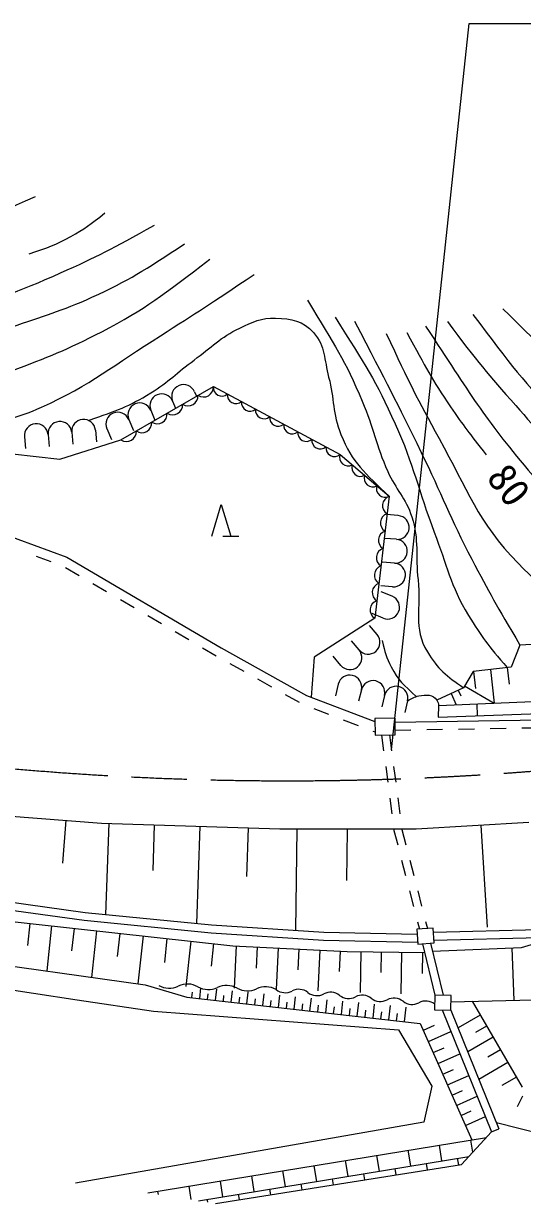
# Model space of a CAD drawing. Units: millimetres, scale not verified. Extents: x 40000 to 680000, y 20000 to 380000.
# Drawn here: x 417378 to 448843, y 244504 to 318843 of the extents above; entities that cross this region are included whole.
import ezdxf
from ezdxf.enums import TextEntityAlignment as Align

# ---------------------------------------------------------------- set-up
doc = ezdxf.new("R2010")
doc.units = ezdxf.units.MM
doc.header["$LTSCALE"] = 1000
doc.linetypes.add('CHAIN', pattern=[18.5, 12, -1.5, 3.5, -1.5])
for name, color, linetype, lineweight in [('M-BGD', 7, 'Continuous', 25), ('M-BMK', 2, 'CHAIN', 13), ('M-STR-HTXT', 7, 'Continuous', 13)]:
    doc.layers.add(name, color=color, linetype=linetype, lineweight=lineweight)
doc.styles.add('ＭＳ ゴシック', font='')
doc.styles.get('ＭＳ ゴシック').set_extended_font_data('MS Gothic')

msp = doc.modelspace()

# ---------------------------------------------------------------- linework, layer by layer
at = {"layer": 'M-BGD'}
for p, q in [((428164, 295636), (428279, 295362)), ((425397, 294478), (425660, 293849)), ((426780, 295057), (426969, 294605)), ((424013, 293899), (424302, 293207)), ((418923, 292949), (418993, 292203)), ((420416, 293089), (420486, 292343)), ((421910, 293229), (421980, 292483)), ((422629, 293320), (422919, 292628)), ((417429, 292809), (417499, 292063)), ((429245, 286549), (429845, 288549)), ((429845, 288549), (430445, 286549)), ((441010, 287842), (440263, 287901)), ((429945, 286549), (430945, 286549)), ((440892, 286347), (440144, 286406)), ((418168, 285295), (419107, 284952)), ((440774, 284851), (440026, 284911)), ((420030, 284574), (420893, 284069)), ((421756, 283563), (422619, 283058)), ((440655, 283356), (439908, 283415)), ((423482, 282553), (424344, 282047)), ((440633, 282757), (439941, 283047)), ((425207, 281542), (426070, 281037)), ((440053, 281374), (439361, 281664)), ((426933, 280531), (427796, 280026)), ((439681, 280345), (439196, 280917)), ((428659, 279520), (429522, 279015)), ((438537, 279375), (438052, 279947)), ((437392, 278405), (436907, 278977)), ((430394, 278526), (431267, 278038)), ((445750, 278028), (445873, 276955)), ((446823, 278151), (447066, 276030)), ((447883, 278273), (448005, 277212)), ((432140, 277550), (433013, 277062)), ((433885, 276574), (434758, 276086)), ((437226, 277222), (437049, 276493)), ((438684, 276869), (438507, 276140)), ((444344, 276631), (444672, 275927)), ((444798, 276842), (444961, 276490)), ((445199, 277110), (447070, 276030)), ((440141, 276516), (439965, 275787)), ((441599, 276162), (441423, 275433)), ((441599, 276162), (441423, 275433)), ((443559, 275880), (443531, 275133)), ((445965, 275983), (445997, 275226)), ((435677, 275697), (436611, 275340)), ((437545, 274982), (438479, 274625)), ((440813, 274329), (441813, 274345)), ((442813, 274362), (443812, 274378)), ((444812, 274395), (445812, 274411)), ((446812, 274428), (447812, 274444)), ((448812, 274461), (449812, 274477)), ((439413, 274268), (439548, 274216)), ((439958, 274014), (440087, 273023)), ((440462, 274019), (440591, 273027)), ((440217, 272031), (440346, 271040)), ((440720, 272035), (440849, 271044)), ((440475, 270048), (440604, 269056)), ((440979, 270052), (441108, 269061)), ((420038, 268645), (419828, 265937)), ((422747, 268455), (422556, 262713)), ((425618, 268360), (425523, 265489)), ((428489, 268265), (428286, 262146)), ((431548, 268163), (431447, 265104)), ((434608, 268083), (434523, 261712)), ((437793, 268041), (437751, 264855)), ((440734, 268065), (440742, 268002)), ((440742, 268002), (440975, 267095)), ((441241, 268070), (441490, 267101)), ((446226, 268341), (446611, 261916)), ((441225, 266126), (441474, 265158)), ((441739, 266133), (441989, 265164)), ((441723, 264190), (441973, 263221)), ((442238, 264196), (442487, 263228)), ((417771, 262135), (417621, 260760)), ((419145, 261985), (418836, 259148)), ((420564, 261831), (420410, 260412)), ((421983, 261676), (421664, 258748)), ((442222, 262253), (442341, 261790)), ((442737, 262259), (442849, 261824)), ((423447, 261516), (423288, 260052)), ((424911, 261357), (424582, 258335)), ((426422, 261192), (426257, 259681)), ((427933, 261027), (427622, 258178)), ((429357, 260872), (429202, 259447)), ((430783, 260729), (430652, 258072)), ((432111, 260664), (432046, 259335)), ((433440, 260599), (433311, 257979)), ((434750, 260534), (434685, 259225)), ((436059, 260470), (435932, 257888)), ((437350, 260406), (437287, 259115)), ((438642, 260371), (438602, 257794)), ((439931, 260351), (439911, 259063)), ((441219, 260332), (441179, 257704)), ((442533, 260311), (442513, 258998)), ((442545, 260867), (443324, 257629)), ((443051, 260901), (443841, 257618)), ((448169, 260601), (448308, 257296)), ((428487, 257416), (428563, 258090)), ((429481, 257304), (429559, 257996)), ((427991, 257472), (428028, 257809)), ((428984, 257360), (429023, 257706)), ((429978, 257248), (430018, 257603)), ((430475, 257192), (430555, 257902)), ((430972, 257136), (431013, 257500)), ((431469, 257080), (431551, 257809)), ((431965, 257024), (432007, 257398)), ((432462, 256968), (432546, 257715)), ((432959, 256912), (433002, 257295)), ((433456, 256856), (433542, 257621)), ((434450, 256744), (434538, 257528)), ((435443, 256633), (435534, 257434)), ((436437, 256521), (436529, 257340)), ((437431, 256409), (437525, 257246)), ((445675, 257237), (448835, 251822)), ((433953, 256800), (433997, 257192)), ((434947, 256689), (434992, 257089)), ((435940, 256577), (435986, 256986)), ((436934, 256465), (436981, 256884)), ((437928, 256353), (437976, 256781)), ((438425, 256297), (438521, 257153)), ((438921, 256241), (438971, 256678)), ((439418, 256185), (439517, 257059)), ((439915, 256129), (439965, 256575)), ((440412, 256073), (440513, 256965)), ((440909, 256017), (440960, 256472)), ((441406, 255961), (441508, 256872)), ((443782, 256693), (446900, 249015)), ((444326, 256681), (447364, 249203)), ((446179, 256374), (444782, 255558)), ((442594, 255410), (443307, 255726)), ((442910, 254698), (444335, 255330)), ((446587, 255675), (445888, 255267)), ((443217, 254007), (443907, 254314)), ((446994, 254976), (445397, 254044)), ((443523, 253316), (444904, 253929)), ((447460, 254178), (446662, 253712)), ((443820, 252647), (444489, 252944)), ((447926, 253379), (446100, 252314)), ((444117, 251977), (445456, 252571)), ((448459, 252466), (447546, 251933)), ((444405, 251328), (445054, 251616)), ((444693, 250679), (445991, 251255)), ((448843, 251263), (448518, 250588)), ((444972, 250050), (445601, 250329)), ((445251, 249421), (446509, 249979)), ((425223, 245161), (446569, 248657)), ((425223, 245161), (446569, 248657)), ((445708, 247725), (445582, 248495)), ((441796, 246862), (441635, 247849)), ((443770, 247185), (443609, 248172)), ((428412, 244670), (445466, 247463)), ((435875, 245892), (435714, 246879)), ((437849, 246215), (437687, 247202)), ((439823, 246539), (439661, 247525)), ((442850, 246613), (442783, 247023)), ((444826, 246925), (444757, 247347)), ((431928, 245246), (431766, 246233)), ((433902, 245569), (433740, 246556)), ((438899, 245990), (438836, 246377)), ((440875, 246302), (440810, 246700)), ((427957, 244740), (427819, 245586)), ((429954, 244923), (429793, 245909)), ((432973, 245054), (432915, 245407)), ((434948, 245366), (434888, 245731)), ((436924, 245678), (436862, 246054)), ((425878, 245060), (425845, 245263)), ((428997, 244580), (428967, 244761)), ((430997, 244742), (430941, 245084))]:
    msp.add_line(p, q, dxfattribs=at)
for points in [[(423520, 292612), (429351, 295983), (437338, 291700), (440436, 289058), (439525, 281375)], [(423520, 292612), (429351, 295983), (437338, 291700), (440436, 289058), (439525, 281375)], [(413559, 287417), (416687, 291731), (419663, 291397), (423520, 292612)], [(328142, 289824), (334622, 288882), (345260, 287904), (351625, 286913), (363790, 284577), (367595, 284523), (379882, 288252), (383900, 289397), (390604, 290425), (396258, 290378), (403686, 289607), (414937, 287111), (420100, 285228), (429849, 279519), (435224, 276512), (439543, 274861)], [(458446, 283295), (456584, 283000), (453268, 279921), (448688, 279684), (448136, 278302), (445727, 278026), (445135, 276999), (443438, 276209)], [(443559, 275880), (453936, 276325), (463260, 277358), (480266, 279484), (499479, 281687), (508940, 281913)], [(439525, 281375), (435698, 278915), (435514, 276401)], [(440809, 274829), (452642, 275024), (461753, 276026), (501608, 280692), (509297, 281240), (517216, 281193)], [(443531, 275133), (454003, 275528), (463353, 276563), (480362, 278689), (499542, 280889), (508954, 281554)], [(377969, 270596), (374208, 271250), (372339, 272138), (371936, 273106), (372109, 273580), (372830, 274871), (374185, 276063), (381240, 274614), (389183, 273072), (398340, 271297), (405582, 270152), (414155, 269101), (422285, 268470), (433549, 268097), (442143, 268097), (449250, 268522)], [(373448, 273289), (386298, 270009), (397474, 267184), (405583, 265271), (413752, 263874), (421253, 262842), (429240, 262052), (436316, 261596), (442203, 261470)], [(376038, 272112), (377969, 270596), (385433, 268973), (392909, 266894), (399053, 265282), (407907, 263507), (415476, 262386), (430572, 260740), (437797, 260384), (442679, 260309)], [(377969, 270596), (383879, 268059), (386879, 267112), (388064, 266125), (395486, 263874), (405830, 261426), (413055, 259966), (425057, 258268)], [(386161, 269528), (386175, 269524), (397355, 266699), (405483, 264781), (413676, 263380), (421195, 262345), (429200, 261554), (436295, 261097), (442237, 260969)], [(390187, 249790), (388549, 263889), (391280, 263835), (403743, 260724), (412483, 258588), (420757, 257321), (425576, 256612), (441025, 255432), (443129, 251891), (442616, 249632), (420649, 245783)], [(443237, 261585), (449851, 261766), (452177, 262157), (456244, 263523)], [(443270, 261086), (449900, 261267), (452293, 261670), (456239, 262967)], [(443174, 260392), (448791, 260627), (452293, 261670)], [(444337, 257208), (449550, 257324), (452866, 257797), (457485, 258824), (473040, 258784), (483187, 260285), (487056, 259258)], [(447204, 249595), (451519, 248510), (455133, 247690), (457593, 247568), (461784, 248115), (464547, 249117), (472200, 252822), (477667, 255039), (482738, 256588), (486413, 257499), (492092, 258197), (497133, 258592), (502114, 258774), (510648, 258653)], [(425057, 258268), (427673, 257508), (442400, 255849), (445656, 248507)], [(429491, 244504), (444994, 246952), (446900, 249015), (447364, 249203)]]:
    msp.add_lwpolyline(points, dxfattribs=at)
for points in [[(439550, 274011), (440815, 274022), (440807, 275075), (439541, 275064)], [(442245, 260847), (443281, 260916), (443219, 261849), (442182, 261780)], [(443305, 256703), (444326, 256681), (444345, 257608), (443324, 257629)]]:
    msp.add_lwpolyline(points, close=True, dxfattribs=at)
for centre, radius, start, end in [((427472, 295346), 750, 22.70637, 202.70637), ((428728, 295940), 625, 236.13894, 3.92762), ((429883, 295910), 537, 172.19186, 311.41469), ((426089, 294767), 750, 22.70637, 202.70637), ((427756, 295378), 625, 236.13894, 3.92762), ((430771, 295434), 537, 172.19186, 311.41469), ((424705, 294188), 750, 22.70637, 202.70637), ((426784, 294816), 625, 236.13894, 3.92762), ((431658, 294958), 537, 172.19186, 311.41469), ((432546, 294482), 537, 172.19186, 311.41469), ((419670, 293019), 750, 5.35583, 185.35583), ((421163, 293159), 750, 5.35583, 185.35583), ((423321, 293609), 750, 22.70637, 202.70637), ((424840, 293692), 625, 236.13894, 3.92762), ((425812, 294254), 625, 236.13894, 3.92762), ((433433, 294006), 537, 172.19186, 311.41469), ((418176, 292879), 750, 5.35583, 185.35583), ((423869, 293131), 625, 236.13894, 3.92762), ((434321, 293531), 537, 172.19186, 311.41469), ((435208, 293055), 537, 172.19186, 311.41469), ((436096, 292579), 537, 172.19186, 311.41469), ((436983, 292103), 537, 172.19186, 311.41469), ((437852, 291519), 545, 160.5035, 298.57205), ((438627, 290858), 545, 160.5035, 298.57205), ((439401, 290198), 545, 160.5035, 298.57205), ((440175, 289537), 545, 160.5035, 298.57205), ((440630, 288479), 611, 108.54557, 237.92965), ((440500, 287381), 611, 108.54557, 237.92965), ((440951, 287094), 750, 265.47523, 85.47523), ((440370, 286283), 611, 108.54557, 237.92965), ((440833, 285599), 750, 265.47523, 85.47523), ((440240, 285186), 611, 108.54557, 237.92965), ((440714, 284104), 750, 265.47523, 85.47523), ((440110, 284088), 611, 108.54557, 237.92965), ((439980, 282991), 611, 108.54557, 237.92965), ((440343, 282066), 750, 247.25695, 67.25695), ((439850, 281893), 611, 108.54557, 237.92965), ((439109, 279860), 750, 220.29189, 40.29189), ((437965, 278890), 750, 220.29189, 40.29189), ((437955, 277045), 750, 346.37688, 166.37688), ((439412, 276692), 750, 346.37688, 166.37688), ((440870, 276339), 750, 346.37688, 166.37688), ((426564, 259412), 1346, 240.69378, 295.30066), ((427714, 256978), 1346, 60.69378, 115.30066), ((429032, 259326), 1346, 240.69378, 295.30066), ((430183, 256892), 1346, 60.69378, 115.30066), ((431501, 259240), 1346, 240.69378, 295.30066), ((432652, 256805), 1346, 60.69378, 115.30066), ((433881, 258696), 916, 231.47127, 297.99264), ((434741, 257079), 916, 51.47127, 117.99264), ((435882, 258511), 916, 231.47127, 297.99264), ((436741, 256894), 916, 51.47127, 117.99264), ((437882, 258327), 916, 231.47127, 297.99264), ((438742, 256710), 916, 51.47127, 117.99264), ((439882, 258142), 916, 231.47127, 297.99264), ((440742, 256525), 916, 51.47127, 117.99264), ((441883, 257958), 916, 231.47127, 297.99264), ((442742, 256341), 916, 51.47127, 117.99264)]:
    msp.add_arc(centre, radius, start, end, dxfattribs=at)
for points, knots in [([(391996, 306884), (393567, 305699), (394304, 305315), (395944, 304634), (398865, 303420), (400842, 303525), (403997, 303765), (406567, 303961), (407984, 304358), (410472, 305029), (413564, 305863), (414667, 306407), (418131, 307950)], [0, 0, 0, 0, 1, 1, 1, 2, 2, 2, 3, 3, 3, 4, 4, 4, 4]), ([(383863, 307042), (385532, 305097), (386186, 304404), (387969, 303055), (390081, 301457), (391487, 300820), (393970, 299896), (396357, 299008), (397786, 298632), (400326, 298436), (402420, 298274), (403620, 298386), (405695, 298712), (408448, 299144), (409944, 299660), (412604, 300489), (415432, 301369), (417005, 301929), (419711, 303134), (422079, 304189), (422897, 304622), (425633, 306134)], [0, 0, 0, 0, 1, 1, 1, 2, 2, 2, 3, 3, 3, 4, 4, 4, 5, 5, 5, 6, 6, 6, 7, 7, 7, 7]), ([(417733, 304343), (418960, 304753), (419382, 304886), (420350, 305421), (421246, 305915), (421569, 306163), (422506, 306909)], [0, 0, 0, 0, 1, 1, 1, 2, 2, 2, 2]), ([(380062, 305457), (382670, 302862), (383473, 301823), (386162, 300182), (387357, 299452), (388014, 298990), (389320, 298484), (391501, 297640), (392787, 297302), (395084, 296865), (397906, 296329), (399562, 296270), (402427, 296471), (406127, 296729), (408196, 297152), (411784, 298089), (413704, 298591), (414731, 299043), (416601, 299708), (418601, 300419), (419759, 300729), (421694, 301603), (424092, 302687), (424914, 303263), (427537, 304959)], [0, 0, 0, 0, 1, 1, 1, 2, 2, 2, 3, 3, 3, 4, 4, 4, 5, 5, 5, 6, 6, 6, 7, 7, 7, 8, 8, 8, 8]), ([(376830, 304098), (377895, 302370), (378391, 301625), (379807, 300454), (381375, 299157), (382569, 298850), (384478, 298144), (388515, 296652), (390847, 295870), (395102, 295219), (397667, 294826), (399127, 294654), (401723, 294654), (405195, 294654), (407189, 294475), (410602, 295116), (413014, 295569), (414303, 296117), (416607, 296964), (418882, 297800), (420152, 298310), (422304, 299427), (425151, 300906), (426108, 301709), (429130, 303995)], [0, 0, 0, 0, 1, 1, 1, 2, 2, 2, 3, 3, 3, 4, 4, 4, 5, 5, 5, 6, 6, 6, 7, 7, 7, 8, 8, 8, 8]), ([(403610, 292371), (406421, 292792), (407194, 292921), (409506, 293135), (411353, 293305), (412421, 293111), (414244, 293450), (415947, 293767), (416927, 293965), (418508, 294674), (421625, 296073), (423119, 297352), (426009, 299175), (428346, 300649), (429102, 301146), (431931, 303044)], [0, 0, 0, 0, 1, 1, 1, 2, 2, 2, 3, 3, 3, 4, 4, 4, 5, 5, 5, 5]), ([(435278, 301419), (437029, 298536), (437637, 297661), (438738, 295055), (439455, 293357), (439605, 292307), (440347, 290621), (440856, 289465), (441485, 288970), (441866, 287766), (442337, 286277), (442082, 285339), (442261, 283788), (442466, 282011), (441917, 280771), (442853, 279248), (443508, 278181), (444046, 277711), (445135, 276999)], [0, 0, 0, 0, 1, 1, 1, 2, 2, 2, 3, 3, 3, 4, 4, 4, 5, 5, 5, 6, 6, 6, 6]), ([(437023, 300341), (438947, 297326), (439576, 296365), (440821, 293618), (441992, 291036), (442271, 289439), (443285, 286792), (444076, 284727), (444292, 283446), (445440, 281557), (446271, 280190), (446664, 279667), (447883, 278273)], [0, 0, 0, 0, 1, 1, 1, 2, 2, 2, 3, 3, 3, 4, 4, 4, 4]), ([(445715, 300513), (448149, 297312), (448881, 296216), (451361, 293892), (453085, 292275), (454063, 291352), (456031, 290043), (457966, 288755), (459249, 288313), (461471, 287630), (462798, 287223), (463591, 287180), (464961, 286963), (466569, 286709), (467125, 286667), (469102, 286487)], [0, 0, 0, 0, 1, 1, 1, 2, 2, 2, 3, 3, 3, 4, 4, 4, 5, 5, 5, 5]), ([(447614, 300872), (449903, 298619), (450497, 298031), (452387, 296253), (454092, 294649), (454784, 293387), (456801, 292198), (458702, 291078), (460057, 291068), (462190, 290505), (464288, 289950), (465510, 289839), (467630, 289375), (469416, 288985), (469985, 288855), (472195, 288341)], [0, 0, 0, 0, 1, 1, 1, 2, 2, 2, 3, 3, 3, 4, 4, 4, 5, 5, 5, 5]), ([(421478, 293840), (423314, 294493), (423974, 294692), (425399, 295571), (426540, 296275), (427054, 296851), (428136, 297644), (429242, 298455), (429777, 299064), (431014, 299657), (431842, 300053), (432361, 300309), (433278, 300285), (434278, 300260), (435007, 300119), (435668, 299369), (436434, 298502), (436322, 297683), (436621, 296566), (436993, 295172), (436851, 294291), (437394, 292954), (438120, 291165), (438912, 290528), (440436, 289058)], [0, 0, 0, 0, 1, 1, 1, 2, 2, 2, 3, 3, 3, 4, 4, 4, 5, 5, 5, 6, 6, 6, 7, 7, 7, 8, 8, 8, 8]), ([(438255, 300085), (440325, 296112), (440875, 295077), (442464, 291821), (443738, 289210), (444298, 287672), (445646, 285098), (446771, 282949), (447180, 282233), (448688, 279684)], [0, 0, 0, 0, 1, 1, 1, 2, 2, 2, 3, 3, 3, 3]), ([(442736, 299788), (445611, 295409), (446401, 294037), (449211, 290708), (450908, 288698), (451714, 287399), (453751, 285734), (455127, 284609), (455707, 284198), (457491, 283143)], [0, 0, 0, 0, 1, 1, 1, 2, 2, 2, 3, 3, 3, 3]), ([(444118, 300065), (446027, 297505), (446651, 296765), (448421, 294774), (451198, 291653), (452685, 289692), (456199, 287431), (457908, 286331), (458611, 285886), (460755, 284919)], [0, 0, 0, 0, 1, 1, 1, 2, 2, 2, 3, 3, 3, 3]), ([(440257, 299315), (441735, 296136), (442187, 295226), (443593, 292694), (445356, 289519), (446026, 287432), (448571, 284841), (450457, 282921), (451419, 282202), (454001, 280601)], [0, 0, 0, 0, 1, 1, 1, 2, 2, 2, 3, 3, 3, 3]), ([(441553, 299381), (442778, 297128), (443112, 296447), (444313, 294695), (445144, 293483), (445452, 293063), (446560, 291676)], [0, 0, 0, 0, 1, 1, 1, 2, 2, 2, 2]), ([(440004, 279964), (440162, 279215), (440257, 278916), (440565, 278305), (440993, 277455), (441362, 277172), (442142, 276448)], [0, 0, 0, 0, 1, 1, 1, 2, 2, 2, 2]), ([(441599, 276162), (441862, 276345), (442017, 276421), (442318, 276477), (442761, 276558), (443208, 276596), (443438, 276209), (443508, 276091), (443549, 276011), (443559, 275880)], [0, 0, 0, 0, 1, 1, 1, 2, 2, 2, 3, 3, 3, 3])]:
    msp.add_open_spline(points, degree=3, knots=knots, dxfattribs=at)
at = {"layer": 'M-BMK'}
msp.add_arc((434025, 468196), 197063, 257.83467, 276.53609, dxfattribs=at)
at = {"layer": 'M-STR-HTXT'}
msp.add_lwpolyline([(440583, 273089), (445482, 318843), (469301, 318843)], dxfattribs=at)

# ---------------------------------------------------------------- texts
at = {"layer": 'M-BGD', "style": 'ＭＳ ゴシック'}
msp.add_text('80', height=1833, rotation=307.284, dxfattribs=at).set_placement((448001, 289775), align=Align.MIDDLE_CENTER)

doc.saveas('drawing.dxf')
